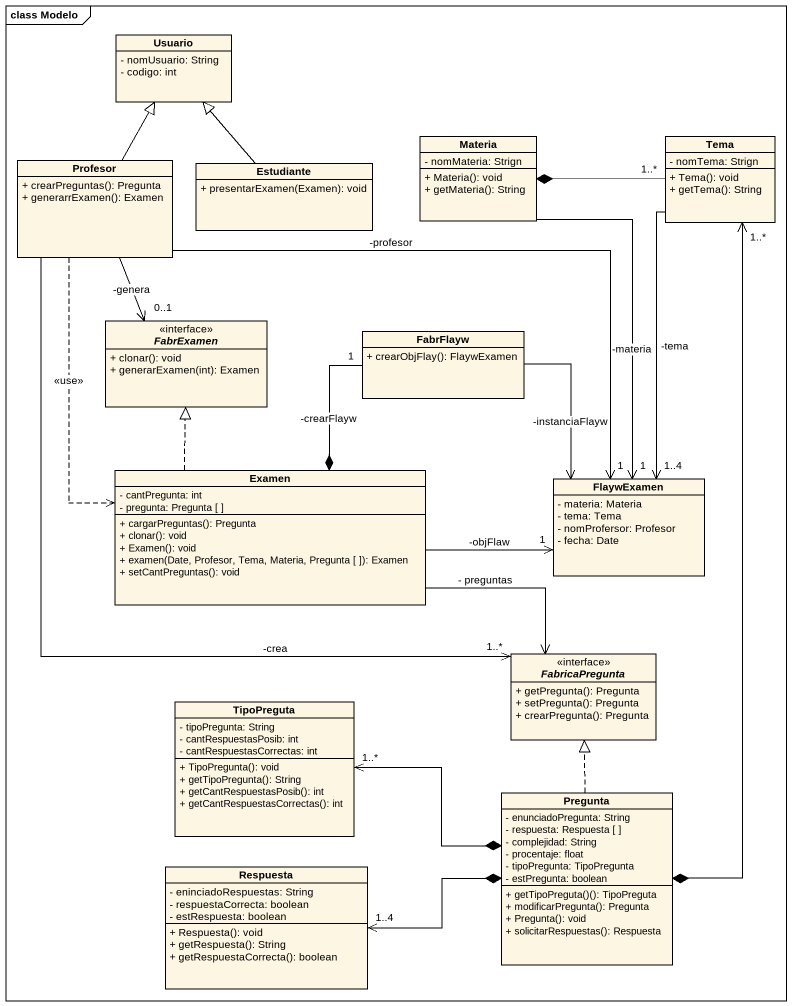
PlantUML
@startuml
mainframe class Modelo
hide circle
hide empty members
skinparam classAttributeIconSize 0
class Usuario {
  - nomUsuario: String
  - codigo: int
}
class Profesor {
  + crearPreguntas(): Pregunta
  + generarrExamen(): Examen
}
class Estudiante {
  + presentarExamen(Examen): void
}
class Materia {
  - nomMateria: Strign
  + Materia(): void
  + getMateria(): String
}
class Tema {
  - nomTema: Strign
  + Tema(): void
  + getTema(): String
}
interface FabrExamen <<interface>> {
  + clonar(): void
  + generarExamen(int): Examen
}
class FabrFlayw {
  + crearObjFlay(): FlaywExamen
}
class Examen {
  - cantPregunta: int
  - pregunta: Pregunta [ ]
  + cargarPreguntas(): Pregunta
  + clonar(): void
  + Examen(): void
  + examen(Date, Profesor, Tema, Materia, Pregunta [ ]): Examen
  + setCantPreguntas(): void
}
class FlaywExamen {
  - materia: Materia
  - tema: Tema
  - nomProfersor: Profesor
  - fecha: Date
}
interface FabricaPregunta <<interface>> {
  + getPregunta(): Pregunta
  + setPregunta(): Pregunta
  + crearPregunta(): Pregunta
}
class TipoPreguta {
  - tipoPregunta: String
  - cantRespuestasPosib: int
  - cantRespuestasCorrectas: int
  + TipoPregunta(): void
  + getTipoPregunta(): String
  + getCantRespuestasPosib(): int
  + getCantRespuestasCorrectas(): int
}
class Pregunta {
  - enunciadoPregunta: String
  - respuesta: Respuesta [ ]
  - complejidad: String
  - procentaje: float
  - tipoPregunta: TipoPregunta
  - estPregunta: boolean
  + getTipoPreguta()(): TipoPreguta
  + modificarPregunta(): Pregunta
  + Pregunta(): void
  + solicitarRespuestas(): Respuesta
}
class Respuesta {
  - eninciadoRespuestas: String
  - respuestaCorrecta: boolean
  - estRespuesta: boolean
  + Respuesta(): void
  + getRespuesta(): String
  + getRespuestaCorrecta(): boolean
}
Profesor -up-|> Usuario
Profesor --> "0..1" FabrExamen : -genera
Profesor ..> Examen : <<use>>
Profesor -right-> "1" FlaywExamen : -profesor
Profesor --> "1..*" FabricaPregunta : -crea
Estudiante -up-|> Usuario
Materia --> "1" FlaywExamen : -materia
Tema "1..*" -left-* Materia
Tema --> "1..4" FlaywExamen : -tema
Tema "1..*" <--* Pregunta
FabrFlayw "1" --* Examen : -crearFlayw
FabrFlayw --> FlaywExamen : -instanciaFlayw
Examen .up.|> FabrExamen
Examen -right-> "1" FlaywExamen : -objFlaw
Examen -right-> FabricaPregunta : - preguntas
TipoPreguta "1..*" <-right-* Pregunta
Pregunta .up.|> FabricaPregunta
Respuesta "1..4" <-right-* Pregunta
@enduml
